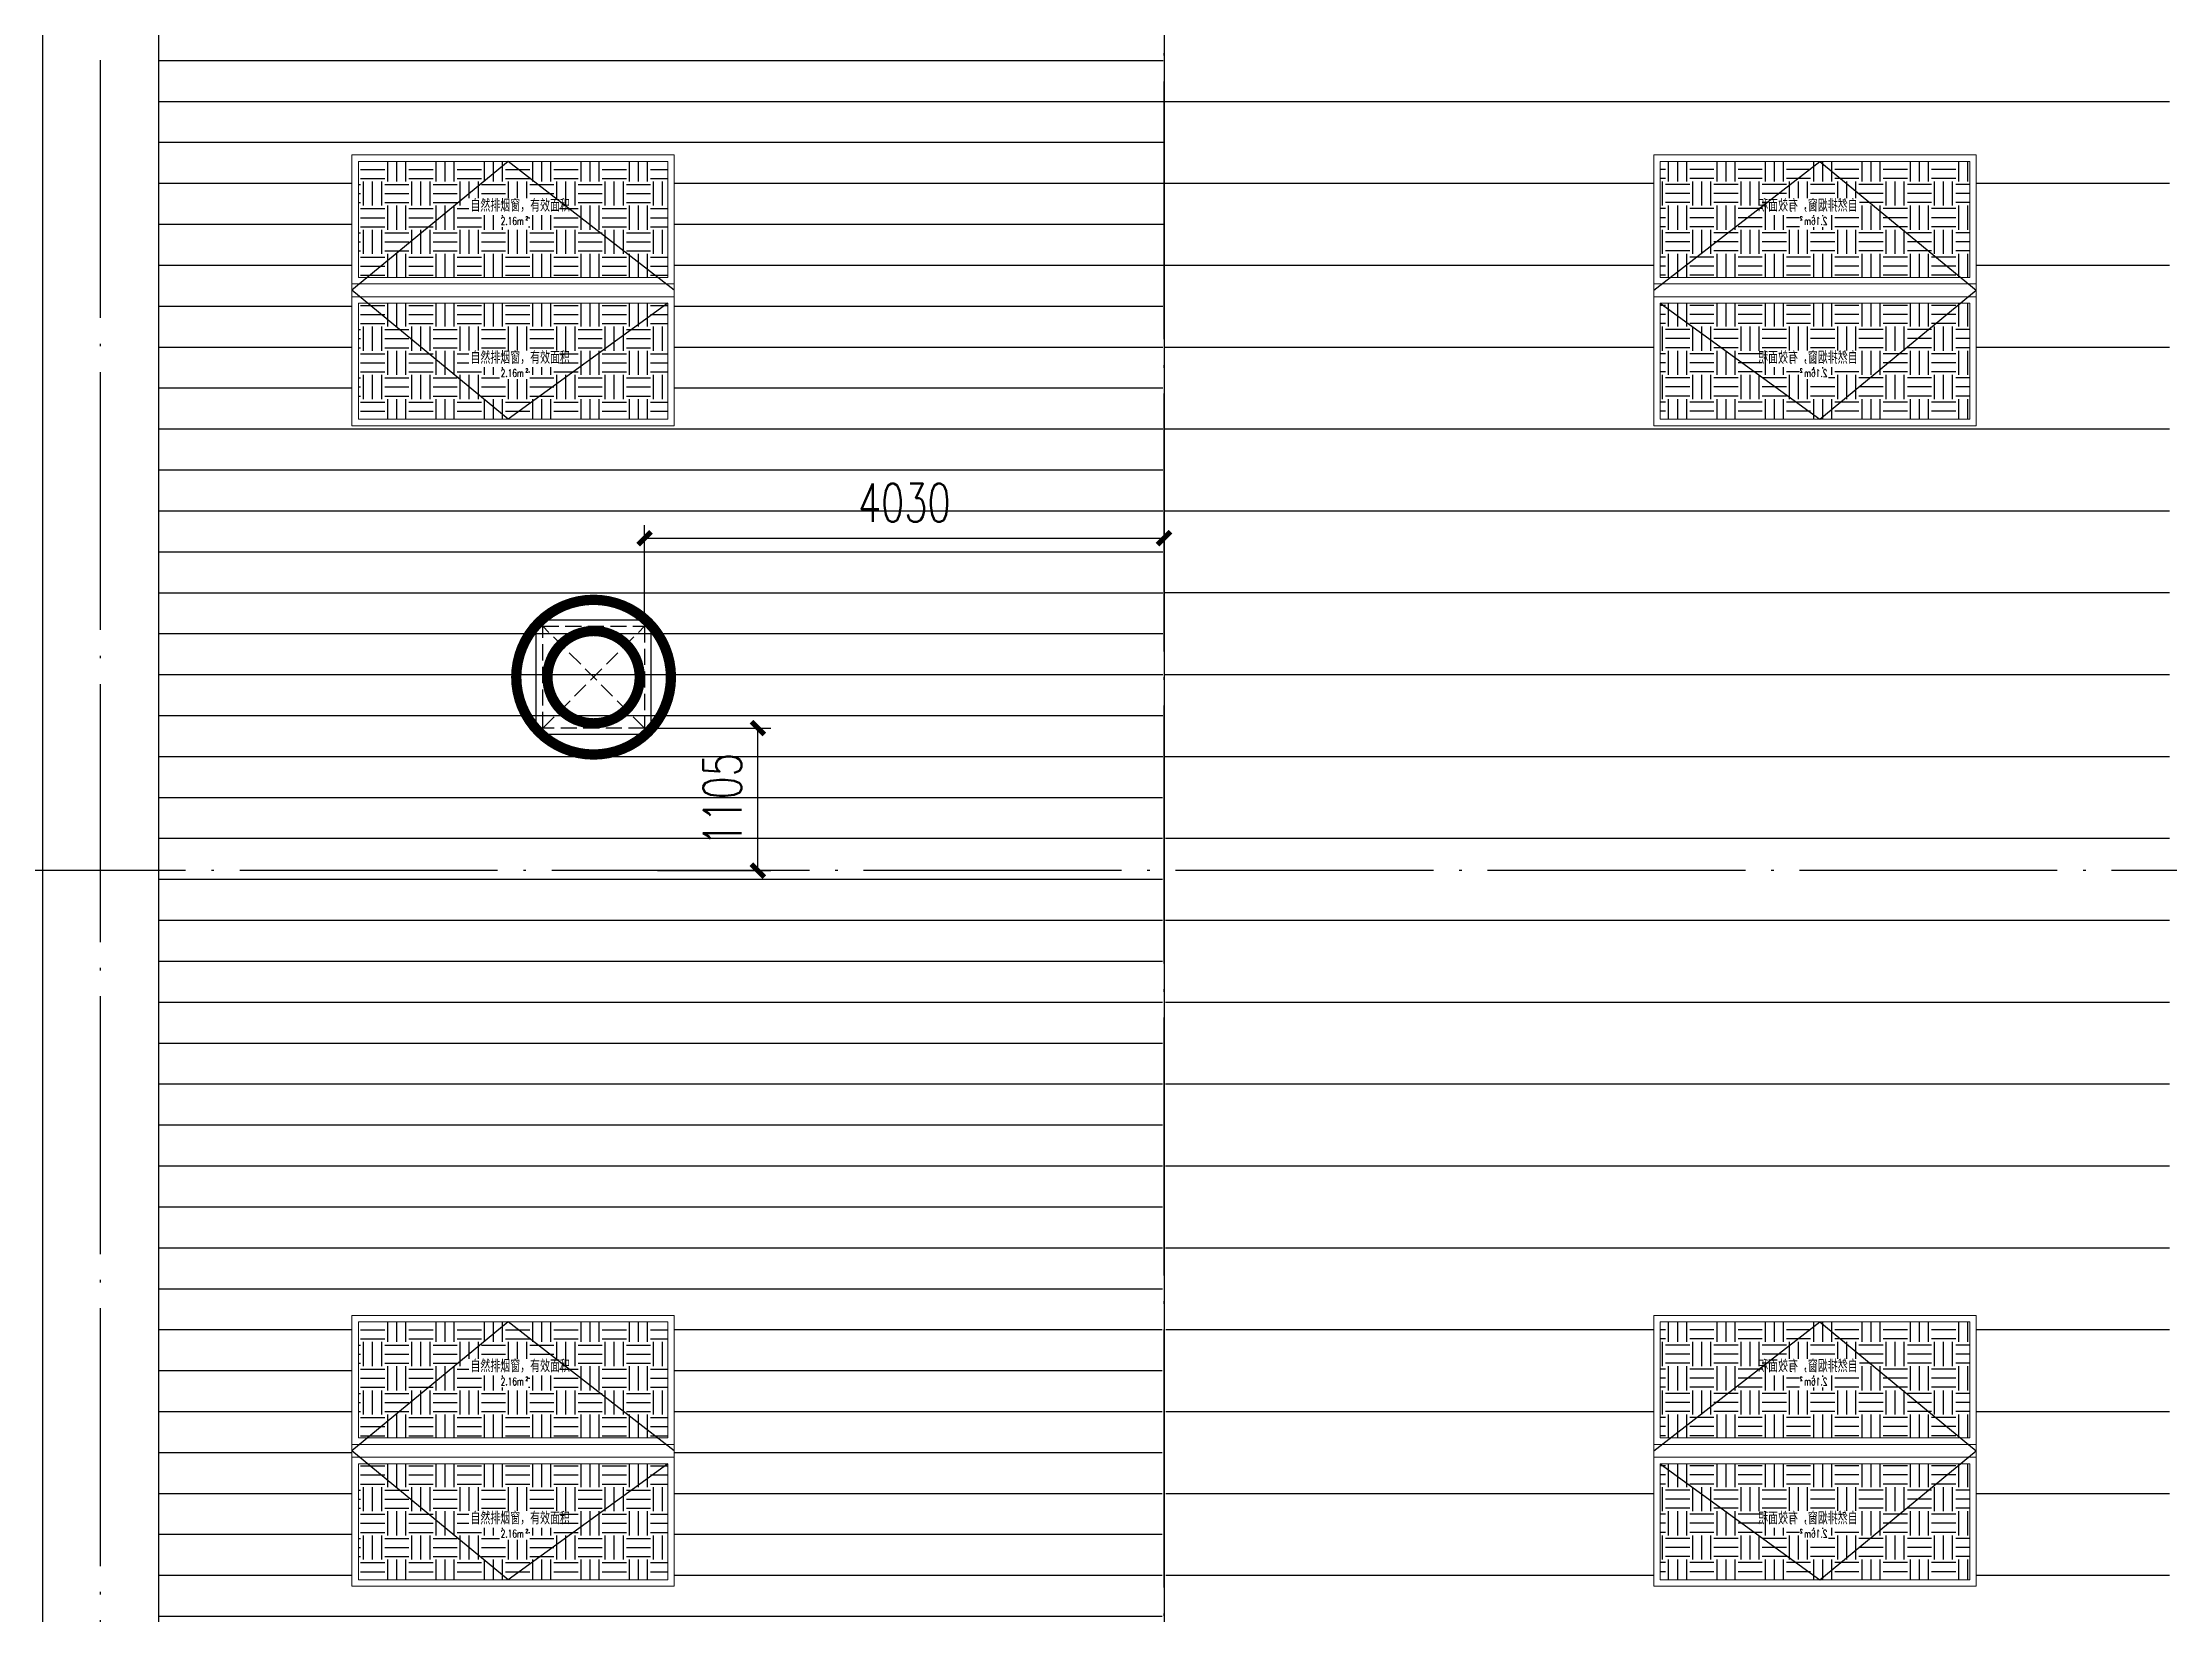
# Model space of a CAD drawing. Extents: x -555607 to 460190, y 498714 to 1664455.
# Drawn here: x 289096 to 305596, y 808051 to 820241 of the extents above; entities that cross this region are included whole.
import ezdxf

# ---------------------------------------------------------------- set-up
doc = ezdxf.new("R2010")
doc.units = 0
doc.header["$LTSCALE"] = 1000
doc.header["$MEASUREMENT"] = 0
for name, pattern in [('DASH', [0.35, 0.25, -0.1]), ('DOTE', [2.42, 2, -0.2, 0.02, -0.2]), ('HIDDEN', [9.525, 6.35, -3.175])]:
    doc.linetypes.add(name, pattern=pattern)
doc.layers.get('Defpoints').update_dxf_attribs({"color": 210})
for name, color, linetype in [('A-AXIS-DOTE', 14, 'DOTE'), ('A-AXIS-DP', 126, 'Continuous'), ('A-HATCH-2', 251, 'Continuous'), ('A-LIN-V', 9, 'Continuous'), ('A-SFCE', 30, 'Continuous'), ('A-WINDOW', 8, 'Continuous'), ('SPACE', 7, 'Continuous'), ('SPACE_HATCH', 8, 'Continuous'), ('参考线', 8, 'Continuous'), ('外框', 1, 'HIDDEN'), ('暖通', 7, 'Continuous')]:
    doc.layers.add(name, color=color, linetype=linetype)
doc.layers.add('成型线', color=3, linetype='Continuous', lineweight=18)
doc.styles.add('_TCH_DIM_T3', font='SIMPLEX', dxfattribs={"width": 0.705882, "bigfont": 'GBCBIG'})
doc.styles.add('_TCH_SPACE', font='SIMPLEX', dxfattribs={"height": 5, "bigfont": 'GBCBIG'})
doc.dimstyles.new('_TCH_ARCH&&100', dxfattribs={"dimtxt": 297.5, "dimasz": 100, "dimexe": 100, "dimexo": 100, "dimgap": 126.25, "dimtad": 1, "dimdec": 0, "dimzin": 0, "dimdsep": 46, "dimtxsty": '_TCH_DIM_T3', "dimblk": 'ARCHTICK', "dimcen": 0.09, "dimclrt": 7, "dimazin": 2, "dimtfac": 1, "dimtdec": 0, "dimtix": 1, "dimtmove": 2, "dimatfit": 3, "dimfxl": 100, "dimtolj": 1, "dimtzin": 0, "dimarcsym": 0})
pattern_1 = [(0, (0, 0), (187.5, 187.5), [187.5, -187.5]), (0, (0, 70.31), (187.5, 187.5), [187.5, -187.5]), (0, (0, 140.62), (187.5, 187.5), [187.5, -187.5]), (90, (23.44, 164.06), (-187.5, 187.5), [187.5, -187.5]), (90, (93.75, 164.06), (-187.5, 187.5), [187.5, -187.5]), (90, (164.06, 164.06), (-187.5, 187.5), [187.5, -187.5])]

# ---------------------------------------------------------------- blocks, each defined once
blk = doc.blocks.new('44')
blk.add_wipeout([(277446, 745270), (279946, 745270), (279946, 747370), (277446, 747370)]).dxf.layer = '参考线'
at = {"layer": 'SPACE_HATCH'}
h = blk.add_hatch(dxfattribs=at)
h.set_pattern_fill('土壤', color=250, scale=50, style=0)
h.set_pattern_definition(pattern_1)
h.paths.add_polyline_path([(277496, 746420), (279896, 746420), (279896, 747320), (277496, 747320)])
h.paths.add_polyline_path([(278352, 746904), (279057, 746904), (279057, 747034), (278352, 747034)])
h.paths.add_polyline_path([(278591, 746811), (278817, 746811), (278817, 746895), (278591, 746895)])
h = blk.add_hatch(dxfattribs=at)
h.set_pattern_fill('土壤', color=250, scale=50, style=0)
h.set_pattern_definition(pattern_1)
h.paths.add_polyline_path([(277496, 746220), (279896, 746220), (279896, 745320), (277496, 745320)])
h.paths.add_polyline_path([(278352, 745724), (279057, 745724), (279057, 745854), (278352, 745854)])
h.paths.add_polyline_path([(278591, 745631), (278817, 745631), (278817, 745715), (278591, 745715)])
at = {"layer": '外框', "color": 250}
for points in [[(279946, 746320), (278658, 747320), (277446, 746320)], [(279896, 746220), (278658, 745320), (277446, 746320)]]:
    blk.add_lwpolyline(points, dxfattribs=at)
at = {"layer": '成型线', "color": 8}
for p, q in [((279946, 745270), (279946, 747370)), ((277446, 746370), (279946, 746370)), ((277496, 746420), (279896, 746420)), ((277446, 746270), (279946, 746270)), ((277496, 746220), (279896, 746220))]:
    blk.add_line(p, q, dxfattribs=at)
for points in [[(279946, 745270), (277446, 745270), (277446, 747370), (279946, 747370)], [(277496, 746420), (277496, 747320), (279896, 747320), (279896, 746420)], [(279896, 746220), (279896, 745320), (277496, 745320), (277496, 746220)]]:
    blk.add_lwpolyline(points, dxfattribs=at)
at = {"layer": 'SPACE', "color": 250, "style": '_TCH_SPACE'}
for p in [(278365, 746930), (278365, 745750)]:
    blk.add_text('自然排烟窗，有效面积', height=96.5, dxfattribs=at).set_placement(p)
at = {"layer": 'SPACE', "color": 250, "style": '_TCH_SPACE', "width": 0.705882}
for s, height, p in [('2.16m', 59.5, (278600, 746828)), ('2', 29.8, (278792, 746863)), ('2.16m', 59.5, (278600, 745648)), ('2', 29.8, (278792, 745683))]:
    blk.add_text(s, height=height, dxfattribs=at).set_placement(p)
blk = doc.blocks.new('nr3453464')
at = {"layer": 'A-LIN-V'}
blk.add_blockref('44', (14050, 72000), dxfattribs=at)
at = {"layer": 'A-LIN-V', "xscale": -0.9999999999999998}
blk.add_blockref('44', (581542, 72000), dxfattribs=at)
blk = doc.blocks.new('242343243')
at = {"layer": 'A-WINDOW'}
for p in [(0, 0), (0, -9000)]:
    blk.add_blockref('nr3453464', p, dxfattribs=at)
blk = doc.blocks.new('fengji')
at = {"layer": '暖通', "color": 7, "linetype": 'DASH', "ltscale": 0.5}
for p, q in [((-395, 395), (395, -395)), ((395, 395), (-395, -395))]:
    blk.add_line(p, q, dxfattribs=at)
at = {"layer": '暖通', "color": 7, "const_width": 79.8}
for points in [[(0, -600, -1), (0, 600, -1)], [(0, -600, 1), (0, 600, 1)]]:
    blk.add_lwpolyline(points, format="xyb", dxfattribs=at)
at = {"layer": '暖通', "color": 7, "ltscale": 0.5}
blk.add_lwpolyline([(-445, 445), (445, 445), (445, -445), (-445, -445)], close=True, dxfattribs=at)
at = {"layer": '暖通', "color": 7, "linetype": 'DASH', "const_width": 79.8}
for points in [[(0, -358, -1), (0, 358, -1)], [(0, -358, 1), (0, 358, 1)]]:
    blk.add_lwpolyline(points, format="xyb", dxfattribs=at)
at = {"layer": '暖通', "color": 7, "linetype": 'DASH', "ltscale": 0.5}
blk.add_lwpolyline([(-395, 395), (395, 395), (395, -395), (-395, -395)], close=True, dxfattribs=at)
blk = doc.blocks.new('_ArchTick')
at = {"color": 0, "linetype": 'ByBlock', "const_width": 0.4}
blk.add_lwpolyline([(-0.5, -0.5), (0.5, 0.5)], dxfattribs=at)
blk = doc.blocks.new('*D641')
at = {"layer": 'A-AXIS-DP', "color": 0, "lineweight": -2, "transparency": 16777216}
for p, q in [((293866, 814925), (294745, 814925)), ((294645, 813820), (294645, 814925)), ((293866, 813820), (294745, 813820))]:
    blk.add_line(p, q, dxfattribs=at)
at = {"layer": 'Defpoints', "color": 0, "transparency": 16777216}
for p in [(293766, 814925), (294645, 814925), (293766, 813820)]:
    blk.add_point(p, dxfattribs=at)
at = {"layer": 'A-AXIS-DP', "color": 0, "lineweight": -2, "transparency": 16777216, "xscale": 100, "yscale": 100, "zscale": 100}
for p, rotation in [((294645, 814925), 90), ((294645, 813820), 270)]:
    blk.add_blockref('_ArchTick', p, dxfattribs=dict(at, rotation=rotation))
at = {"layer": 'A-AXIS-DP', "color": 7, "transparency": 16777216, "insert": (294370, 814372), "char_height": 297.5, "attachment_point": 5, "rotation": 90, "style": '_TCH_DIM_T3'}
blk.add_mtext('\\A1;1105', dxfattribs=at)
blk = doc.blocks.new('*D642')
at = {"layer": 'A-AXIS-DP', "color": 0, "lineweight": -2, "transparency": 16777216}
for p, q in [((293766, 815815), (293766, 816498)), ((297796, 815815), (297796, 816498)), ((293766, 816398), (297796, 816398))]:
    blk.add_line(p, q, dxfattribs=at)
at = {"layer": 'Defpoints', "color": 0, "transparency": 16777216}
for p in [(297796, 816398), (293766, 815715), (297796, 815715)]:
    blk.add_point(p, dxfattribs=at)
at = {"layer": 'A-AXIS-DP', "color": 0, "lineweight": -2, "transparency": 16777216, "xscale": 100, "yscale": 100, "zscale": 100, "rotation": 180}
blk.add_blockref('_ArchTick', (293766, 816398), dxfattribs=at)
at = {"layer": 'A-AXIS-DP', "color": 0, "lineweight": -2, "transparency": 16777216, "xscale": 100, "yscale": 100, "zscale": 100}
blk.add_blockref('_ArchTick', (297796, 816398), dxfattribs=at)
at = {"layer": 'A-AXIS-DP', "color": 7, "transparency": 16777216, "insert": (295781, 816673), "char_height": 297.5, "attachment_point": 5, "style": '_TCH_DIM_T3'}
blk.add_mtext('\\A1;4030', dxfattribs=at)
blk = doc.blocks.new('2312321321')
at = {"layer": '暖通', "rotation": 180}
blk.add_blockref('fengji', (293370.8, 815320), dxfattribs=at)
at = {"layer": 'A-AXIS-DP'}
for p1, p2, distance, picture, middle in [((293765.8, 815715), (297795.8, 815715), 682.9, '*D642', (295780.8, 816672.9)), ((293765.8, 813820), (293765.8, 814925), -879.2, '*D641', (294370, 814372.5))]:
    dim = blk.add_aligned_dim(p1=p1, p2=p2, distance=distance, dimstyle='_TCH_ARCH&&100', dxfattribs=at)
    dim.commit()
    dim.dimension.update_dxf_attribs({"geometry": picture, "text_midpoint": middle})

msp = doc.modelspace()

# ---------------------------------------------------------------- hatches: boundary and pattern name
at = {"layer": 'A-HATCH-2'}
h = msp.add_hatch(dxfattribs=at)
h.set_pattern_fill('ANSI31', color=250, scale=200, angle=135)
h.set_pattern_definition([(180, (0, 0), (-3e-14, -317.5), [])])
h.paths.add_polyline_path([(289995.8, 832220), (297795.8, 832220), (297795.8, 830430), (297741, 746374.3), (297795.8, 741420), (289995.8, 741420)])
h = msp.add_hatch(dxfattribs=at)
h.set_pattern_fill('ANSI31', color=250, scale=400, angle=135)
h.set_pattern_definition([(180, (0, 0), (-6e-14, -635), [])])
h.paths.add_polyline_path([(305595.8, 832220), (297795.8, 832220), (297795.8, 830430), (297850.6, 746374.3), (297795.8, 741420), (305595.8, 741420)])

# ---------------------------------------------------------------- linework, layer by layer
at = {"layer": 'A-AXIS-DOTE', "color": 250}
for p, q in [((289545.8, 735826.1), (289545.8, 841482.3)), ((297795.8, 735660), (297795.8, 841482.3)), ((355545.8, 813820), (237953.6, 813820))]:
    msp.add_line(p, q, dxfattribs=at)
at = {"layer": 'A-LIN-V', "color": 8}
for points in [[(289095.8, 832220), (289095.8, 741420)], [(289995.8, 832220), (289995.8, 741420)]]:
    msp.add_lwpolyline(points, dxfattribs=at)
at = {"layer": 'A-SFCE', "color": 8}
msp.add_line((297795.8, 832220), (297795.8, 741420), dxfattribs=at)

# ---------------------------------------------------------------- next in the draw order: block references
at = {"layer": 'A-WINDOW'}
msp.add_blockref('242343243', (0, 0), dxfattribs=at)

# ---------------------------------------------------------------- next in the draw order: block references
at = {"layer": '暖通', "color": 7}
msp.add_blockref('2312321321', (0, 0), dxfattribs=at)

doc.saveas('drawing.dxf')
